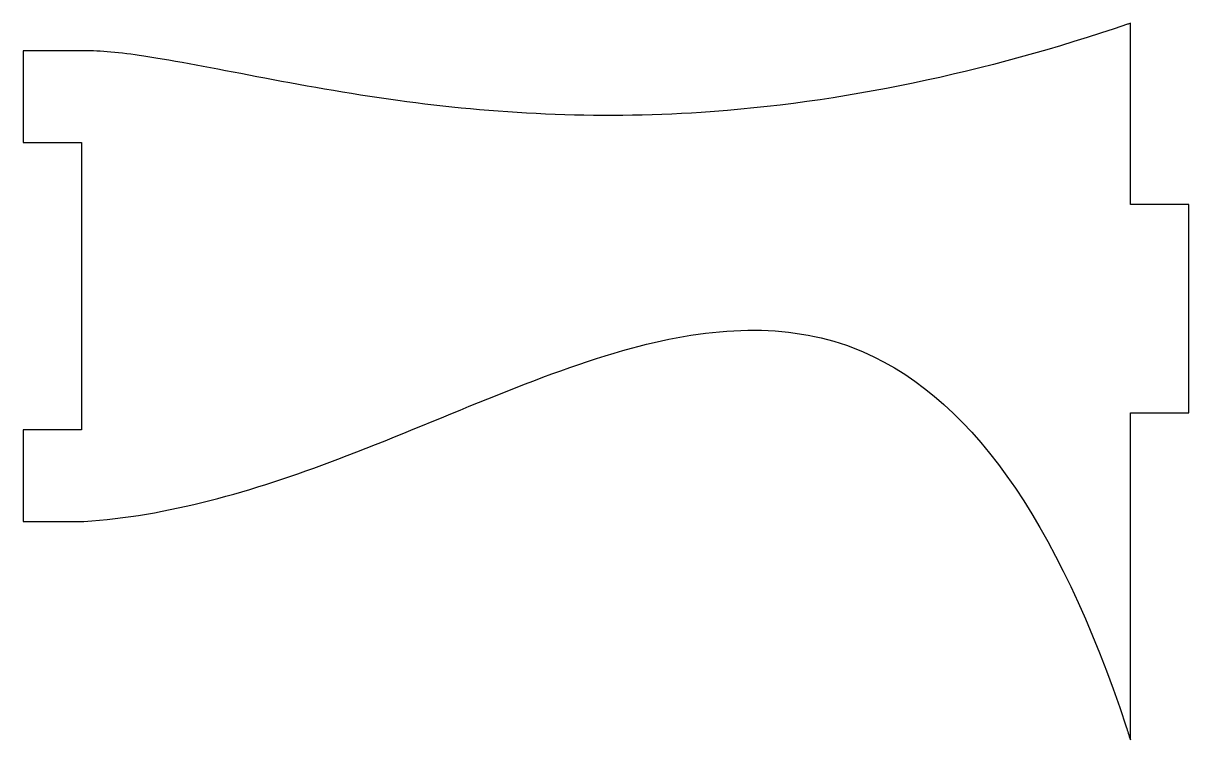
# Model space of a CAD drawing. Header units: millimetres. Extents: x -20 to 20, y -12.5 to 12.1.
import ezdxf

# ---------------------------------------------------------------- set-up
doc = ezdxf.new("R2010")
doc.units = ezdxf.units.MM
doc.layers.get('0').update_dxf_attribs({"linetype": 'CONTINUOUS'})

msp = doc.modelspace()

# ---------------------------------------------------------------- linework, layer by layer
for p, q in [((17.99, 5.895), (17.99, 12.105)), ((-17.915, 11.166), (-19.99, 11.166)), ((-19.99, 11.166), (-19.99, 8.016)), ((-19.99, 8.016), (-17.99, 8.016)), ((-17.99, 8.016), (-17.99, -1.834)), ((19.99, 5.895), (17.99, 5.895)), ((19.99, -1.255), (19.99, 5.895)), ((17.99, -12.466), (17.99, -1.255)), ((17.99, -1.255), (19.99, -1.255)), ((-17.99, -1.834), (-19.99, -1.834)), ((-19.99, -1.834), (-19.99, -4.984)), ((-19.99, -4.984), (-17.913, -4.984))]:
    msp.add_line(p, q)
for points, knots in [([(17.99, 12.105), (17.957, 12.093), (17.924, 12.082), (17.891, 12.071), (12.978, 10.404), (8.071, 9.366), (3.267, 9.047), (-0.34, 8.808), (-3.895, 9.004), (-7.141, 9.453), (-10.597, 9.932), (-13.675, 10.655), (-15.86, 10.979), (-16.669, 11.099), (-17.357, 11.166), (-17.915, 11.166)], [-1.00236, -1.00236, -1.00236, -1.00236, -1, -1, -1, -0.64865, -0.64865, -0.64865, -0.384822, -0.384822, -0.384822, -0.104, -0.104, -0.104, 0, 0, 0, 0]), ([(-17.913, -4.984), (-17.912, -4.984), (-17.911, -4.984), (-17.91, -4.984), (-15.068, -4.797), (-12.133, -3.959), (-9.198, -2.845), (-5.741, -1.534), (-2.295, 0.103), (0.875, 0.964), (3.651, 1.719), (6.201, 1.839), (8.458, 0.984), (12.407, -0.514), (15.505, -4.94), (17.844, -12.024), (17.893, -12.171), (17.941, -12.319), (17.99, -12.466)], [-0.000058, -0.000058, -0.000058, -0.000058, 0, 0, 0, 0.199454, 0.199454, 0.199454, 0.434282, 0.434282, 0.434282, 0.63998, 0.63998, 0.63998, 1, 1, 1, 1.007492, 1.007492, 1.007492, 1.007492])]:
    msp.add_open_spline(points, degree=3, knots=knots)

doc.saveas('drawing.dxf')
